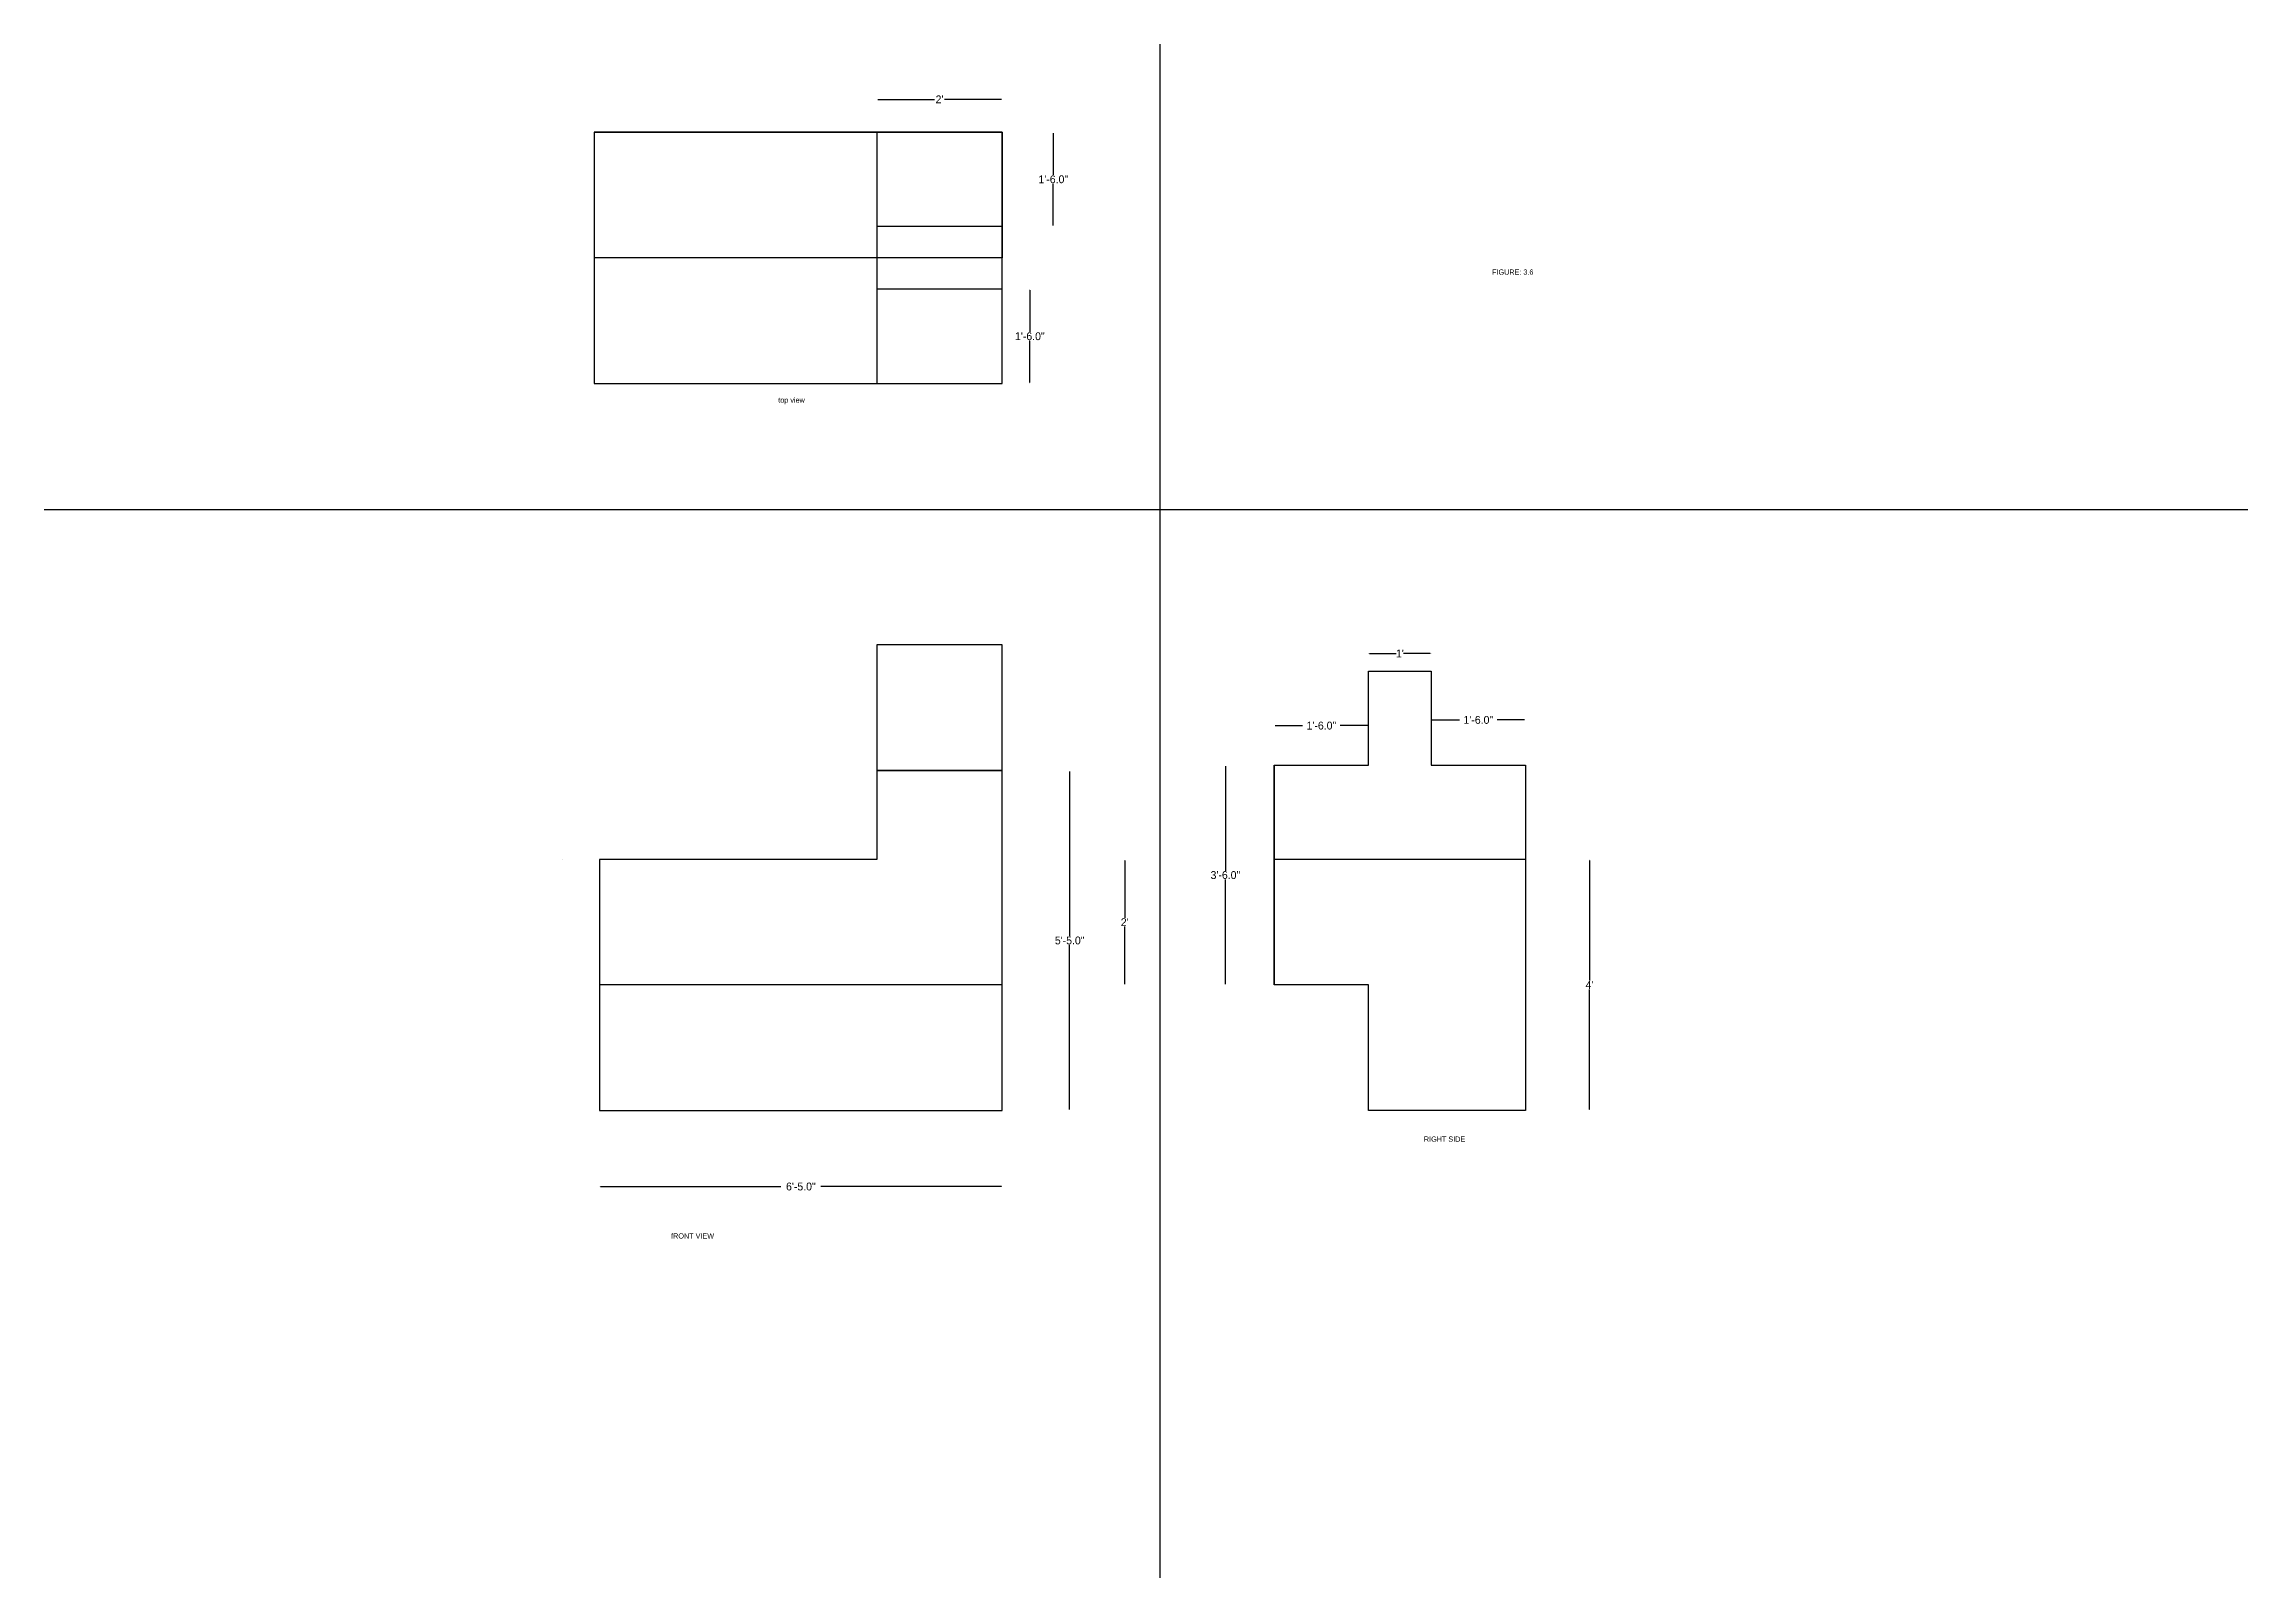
# Model space of a CAD drawing. Header units: inches. Extents: x -635 to 935, y 18 to 322.
# Drawn here: x 513.2 to 934.5, y 17.7 to 310.9 of the extents above; entities that cross this region are included whole.
import ezdxf

# ---------------------------------------------------------------- set-up
doc = ezdxf.new("R2010")
doc.units = ezdxf.units.IN
doc.header["$MEASUREMENT"] = 0
doc.dimstyles.get("Standard").update_dxf_attribs({"dimtxt": 1.5, "dimasz": 0.18, "dimexe": 0.18, "dimexo": 0.0625, "dimgap": 0.09, "dimtad": 0, "dimtih": 1, "dimtoh": 1, "dimdec": 1, "dimzin": 0, "dimdsep": 46, "dimlunit": 3, "dimtxsty": 'Standard', "dimcen": 0.09, "dimse1": 1, "dimse2": 1, "dimadec": 0, "dimazin": 0, "dimtfac": 1, "dimtdec": 1, "dimtofl": 0, "dimtmove": 0, "dimatfit": 3, "dimfxl": 1, "dimtolj": 1, "dimtzin": 0, "dimarcsym": 0})

# ---------------------------------------------------------------- blocks, each defined once
blk = doc.blocks.new('*D67')
at = {"color": 0, "lineweight": -2}
for p, q in [((672.59, 300.38), (683.45, 300.38)), ((696.23, 300.38), (685.38, 300.38))]:
    blk.add_line(p, q, dxfattribs=at)
at = {"color": 0}
for points in [[(672.59, 300.41), (672.59, 300.35), (672.41, 300.38)], [(696.23, 300.41), (696.23, 300.35), (696.41, 300.38)]]:
    blk.add_solid(points, dxfattribs=at)
at = {"layer": 'Defpoints', "color": 0}
for p in [(696.41, 300.38), (672.41, 294.09), (696.41, 294.09)]:
    blk.add_point(p, dxfattribs=at)
at = {"color": 0, "insert": (684.41, 300.38), "char_height": 1.5, "attachment_point": 5}
blk.add_mtext("\\A1;2'", dxfattribs=at)
blk = doc.blocks.new('*D68')
at = {"color": 0, "lineweight": -2}
for p, q in [((701.68, 263.91), (701.68, 255.93)), ((701.68, 246.27), (701.68, 254.25))]:
    blk.add_line(p, q, dxfattribs=at)
at = {"color": 0}
for points in [[(701.65, 263.91), (701.71, 263.91), (701.68, 264.09)], [(701.65, 246.27), (701.71, 246.27), (701.68, 246.09)]]:
    blk.add_solid(points, dxfattribs=at)
at = {"layer": 'Defpoints', "color": 0}
for p in [(696.41, 264.09), (701.68, 264.09), (696.41, 246.09)]:
    blk.add_point(p, dxfattribs=at)
at = {"color": 0, "insert": (701.68, 255.09), "char_height": 1.5, "attachment_point": 5}
blk.add_mtext('\\A1;1\'-6.0"', dxfattribs=at)
blk = doc.blocks.new('*D69')
at = {"color": 0, "lineweight": -2}
for p, q in [((706.16, 293.91), (706.16, 285.93)), ((706.16, 276.27), (706.16, 284.25))]:
    blk.add_line(p, q, dxfattribs=at)
at = {"color": 0}
for points in [[(706.13, 293.91), (706.19, 293.91), (706.16, 294.09)], [(706.13, 276.27), (706.19, 276.27), (706.16, 276.09)]]:
    blk.add_solid(points, dxfattribs=at)
at = {"layer": 'Defpoints', "color": 0}
for p in [(696.41, 294.09), (696.41, 276.09), (706.16, 276.09)]:
    blk.add_point(p, dxfattribs=at)
at = {"color": 0, "insert": (706.16, 285.09), "char_height": 1.5, "attachment_point": 5}
blk.add_mtext('\\A1;1\'-6.0"', dxfattribs=at)
blk = doc.blocks.new('*D70')
at = {"color": 0, "lineweight": -2}
for p, q in [((766.59, 194.45), (771.7, 194.45)), ((778.23, 194.45), (773.13, 194.45))]:
    blk.add_line(p, q, dxfattribs=at)
at = {"color": 0}
for points in [[(766.59, 194.48), (766.59, 194.42), (766.41, 194.45)], [(778.23, 194.48), (778.23, 194.42), (778.41, 194.45)]]:
    blk.add_solid(points, dxfattribs=at)
at = {"layer": 'Defpoints', "color": 0}
for p in [(778.41, 194.45), (766.41, 191.09), (778.41, 191.09)]:
    blk.add_point(p, dxfattribs=at)
at = {"color": 0, "insert": (772.41, 194.45), "char_height": 1.5, "attachment_point": 5}
blk.add_mtext("\\A1;1'", dxfattribs=at)
blk = doc.blocks.new('*D71')
at = {"color": 0, "lineweight": -2}
for p, q in [((778.59, 181.75), (783.82, 181.75)), ((796.23, 181.75), (791, 181.75))]:
    blk.add_line(p, q, dxfattribs=at)
at = {"color": 0}
for points in [[(778.59, 181.78), (778.59, 181.72), (778.41, 181.75)], [(796.23, 181.78), (796.23, 181.72), (796.41, 181.75)]]:
    blk.add_solid(points, dxfattribs=at)
at = {"layer": 'Defpoints', "color": 0}
for p in [(796.41, 181.75), (778.41, 173.09), (796.41, 173.09)]:
    blk.add_point(p, dxfattribs=at)
at = {"color": 0, "insert": (787.41, 181.75), "char_height": 1.5, "attachment_point": 5}
blk.add_mtext('\\A1;1\'-6.0"', dxfattribs=at)
blk = doc.blocks.new('*D72')
at = {"color": 0, "lineweight": -2}
for p, q in [((748.59, 180.66), (753.82, 180.66)), ((766.23, 180.66), (761, 180.66))]:
    blk.add_line(p, q, dxfattribs=at)
at = {"color": 0}
for points in [[(748.59, 180.69), (748.59, 180.63), (748.41, 180.66)], [(766.23, 180.69), (766.23, 180.63), (766.41, 180.66)]]:
    blk.add_solid(points, dxfattribs=at)
at = {"layer": 'Defpoints', "color": 0}
for p in [(748.41, 180.66), (748.41, 173.09), (766.41, 173.09)]:
    blk.add_point(p, dxfattribs=at)
at = {"color": 0, "insert": (757.41, 180.66), "char_height": 1.5, "attachment_point": 5}
blk.add_mtext('\\A1;1\'-6.0"', dxfattribs=at)
blk = doc.blocks.new('*D73')
at = {"color": 0, "lineweight": -2}
for p, q in [((739.06, 172.91), (739.06, 152.93)), ((739.06, 131.27), (739.06, 151.25))]:
    blk.add_line(p, q, dxfattribs=at)
at = {"color": 0}
for points in [[(739.03, 172.91), (739.09, 172.91), (739.06, 173.09)], [(739.03, 131.27), (739.09, 131.27), (739.06, 131.09)]]:
    blk.add_solid(points, dxfattribs=at)
at = {"layer": 'Defpoints', "color": 0}
for p in [(748.41, 173.09), (739.06, 131.09), (748.41, 131.09)]:
    blk.add_point(p, dxfattribs=at)
at = {"color": 0, "insert": (739.06, 152.09), "char_height": 1.5, "attachment_point": 5}
blk.add_mtext('\\A1;3\'-6.0"', dxfattribs=at)
blk = doc.blocks.new('*D74')
at = {"color": 0, "lineweight": -2}
for p, q in [((808.65, 154.91), (808.65, 131.93)), ((808.65, 107.27), (808.65, 130.25))]:
    blk.add_line(p, q, dxfattribs=at)
at = {"color": 0}
for points in [[(808.62, 154.91), (808.68, 154.91), (808.65, 155.09)], [(808.62, 107.27), (808.68, 107.27), (808.65, 107.09)]]:
    blk.add_solid(points, dxfattribs=at)
at = {"layer": 'Defpoints', "color": 0}
for p in [(796.41, 155.09), (796.41, 107.09), (808.65, 107.09)]:
    blk.add_point(p, dxfattribs=at)
at = {"color": 0, "insert": (808.65, 131.09), "char_height": 1.5, "attachment_point": 5}
blk.add_mtext("\\A1;4'", dxfattribs=at)
blk = doc.blocks.new('*D75')
at = {"color": 0, "lineweight": -2}
for p, q in [((619.59, 92.55), (654.07, 92.55)), ((696.23, 92.55), (661.75, 92.55))]:
    blk.add_line(p, q, dxfattribs=at)
at = {"color": 0}
for points in [[(619.59, 92.58), (619.59, 92.52), (619.41, 92.55)], [(696.23, 92.58), (696.23, 92.52), (696.41, 92.55)]]:
    blk.add_solid(points, dxfattribs=at)
at = {"layer": 'Defpoints', "color": 0}
for p in [(619.41, 107.09), (696.41, 107.09), (696.41, 92.55)]:
    blk.add_point(p, dxfattribs=at)
at = {"color": 0, "insert": (657.91, 92.55), "char_height": 1.5, "attachment_point": 5}
blk.add_mtext('\\A1;6\'-5.0"', dxfattribs=at)
blk = doc.blocks.new('*D76')
at = {"color": 0, "lineweight": -2}
for p, q in [((709.29, 171.91), (709.29, 140.43)), ((709.29, 107.27), (709.29, 138.75))]:
    blk.add_line(p, q, dxfattribs=at)
at = {"color": 0}
for points in [[(709.26, 171.91), (709.32, 171.91), (709.29, 172.09)], [(709.26, 107.27), (709.32, 107.27), (709.29, 107.09)]]:
    blk.add_solid(points, dxfattribs=at)
at = {"layer": 'Defpoints', "color": 0}
for p in [(696.41, 172.09), (696.41, 107.09), (709.29, 107.09)]:
    blk.add_point(p, dxfattribs=at)
at = {"color": 0, "insert": (709.29, 139.59), "char_height": 1.5, "attachment_point": 5}
blk.add_mtext('\\A1;5\'-5.0"', dxfattribs=at)
blk = doc.blocks.new('*D77')
at = {"color": 0, "lineweight": -2}
for p, q in [((719.82, 154.91), (719.82, 143.93)), ((719.82, 131.27), (719.82, 142.25))]:
    blk.add_line(p, q, dxfattribs=at)
at = {"color": 0}
for points in [[(719.79, 154.91), (719.85, 154.91), (719.82, 155.09)], [(719.79, 131.27), (719.85, 131.27), (719.82, 131.09)]]:
    blk.add_solid(points, dxfattribs=at)
at = {"layer": 'Defpoints', "color": 0}
for p in [(672.41, 155.09), (696.41, 131.09), (719.82, 131.09)]:
    blk.add_point(p, dxfattribs=at)
at = {"color": 0, "insert": (719.82, 143.09), "char_height": 1.5, "attachment_point": 5}
blk.add_mtext("\\A1;2'", dxfattribs=at)

msp = doc.modelspace()

# ---------------------------------------------------------------- linework, layer by layer
for p, q in [((726.52, 310.95), (726.52, 17.74)), ((696.41, 294.09), (618.41, 294.09)), ((618.41, 294.09), (618.41, 246.09)), ((618.41, 294.09), (672.41, 294.09)), ((696.41, 294.09), (672.41, 294.09)), ((672.41, 294.09), (672.41, 246.09)), ((672.41, 294.09), (696.41, 294.09)), ((696.41, 246.09), (696.41, 294.09)), ((696.41, 294.09), (696.41, 276.09)), ((696.41, 294.09), (696.41, 276.09)), ((696.41, 276.09), (672.41, 276.09)), ((696.41, 276.09), (696.41, 270.09)), ((696.41, 270.09), (618.41, 270.09)), ((696.41, 264.09), (672.41, 264.09)), ((696.41, 246.09), (696.41, 264.09)), ((696.41, 246.09), (696.41, 264.09)), ((618.41, 246.09), (696.41, 246.09)), ((513.24, 221.99), (934.52, 221.99)), ((696.41, 196.09), (672.41, 196.09)), ((672.41, 196.09), (672.41, 172.09)), ((696.41, 172.09), (696.41, 196.09)), ((766.41, 173.09), (766.41, 191.09)), ((766.41, 191.09), (778.41, 191.09)), ((778.41, 191.09), (778.41, 173.09)), ((748.41, 173.09), (766.41, 173.09)), ((748.41, 131.09), (748.41, 173.09)), ((748.41, 173.09), (748.41, 131.09)), ((778.41, 173.09), (796.41, 173.09)), ((796.41, 173.09), (796.41, 107.09)), ((796.41, 173.09), (796.41, 155.09)), ((696.41, 172.09), (672.41, 172.09)), ((672.41, 172.09), (696.41, 172.09)), ((672.41, 172.09), (672.41, 155.09)), ((696.41, 107.09), (696.41, 172.09)), ((612.41, 155.09), (612.41, 155.09)), ((612.41, 155.09), (612.41, 155.09)), ((672.41, 155.09), (619.41, 155.09)), ((619.41, 155.09), (619.41, 107.09)), ((619.41, 155.09), (619.41, 114.09)), ((619.41, 155.09), (619.41, 114.09)), ((796.41, 155.09), (748.41, 155.09)), ((696.41, 131.09), (619.41, 131.09)), ((696.41, 107.09), (696.41, 131.09)), ((696.41, 107.09), (696.41, 131.09)), ((696.41, 107.09), (696.41, 131.09)), ((766.41, 131.09), (748.41, 131.09)), ((766.41, 107.09), (766.41, 131.09)), ((619.41, 107.09), (696.41, 107.09)), ((796.41, 107.09), (766.41, 107.09))]:
    msp.add_line(p, q)

# ---------------------------------------------------------------- texts
at = {"char_height": 1, "attachment_point": 1}
for s, insert, width in [('FIGURE: 3.6', (790.04, 267.86), 125.6934), ('top view', (653.59, 243.39), 86.9448), ('RIGHT SIDE', (777, 102.12), 104.1004), ('fRONT VIEW', (633.11, 83.61), 151.2525)]:
    msp.add_mtext(s, dxfattribs=dict(at, insert=insert, width=width))

# ---------------------------------------------------------------- dimensions: what is measured, and where the dimension line sits
for base, p1, p2, picture, middle in [((696.41, 300.38), (672.41, 294.09), (696.41, 294.09), '*D67', (684.41, 300.38)), ((778.41, 194.45), (766.41, 191.09), (778.41, 191.09), '*D70', (772.41, 194.45)), ((748.41, 180.66), (766.41, 173.09), (748.41, 173.09), '*D72', (757.41, 180.66)), ((796.41, 181.75), (778.41, 173.09), (796.41, 173.09), '*D71', (787.41, 181.75)), ((696.41, 92.55), (619.41, 107.09), (696.41, 107.09), '*D75', (657.91, 92.55))]:
    dim = msp.add_linear_dim(base=base, p1=p1, p2=p2, dimstyle='Standard')
    dim.commit()
    dim.dimension.update_dxf_attribs({"geometry": picture, "text_midpoint": middle})
for base, p1, p2, picture, middle in [((706.16, 276.09), (696.41, 294.09), (696.41, 276.09), '*D69', (706.16, 285.09)), ((701.68, 264.09), (696.41, 246.09), (696.41, 264.09), '*D68', (701.68, 255.09)), ((739.06, 131.09), (748.41, 173.09), (748.41, 131.09), '*D73', (739.06, 152.09)), ((709.29, 107.09), (696.41, 172.09), (696.41, 107.09), '*D76', (709.29, 139.59)), ((719.82, 131.09), (672.41, 155.09), (696.41, 131.09), '*D77', (719.82, 143.09)), ((808.65, 107.09), (796.41, 155.09), (796.41, 107.09), '*D74', (808.65, 131.09))]:
    dim = msp.add_linear_dim(base=base, p1=p1, p2=p2, angle=90, dimstyle='Standard')
    dim.commit()
    dim.dimension.update_dxf_attribs({"geometry": picture, "text_midpoint": middle})

doc.saveas('drawing.dxf')
